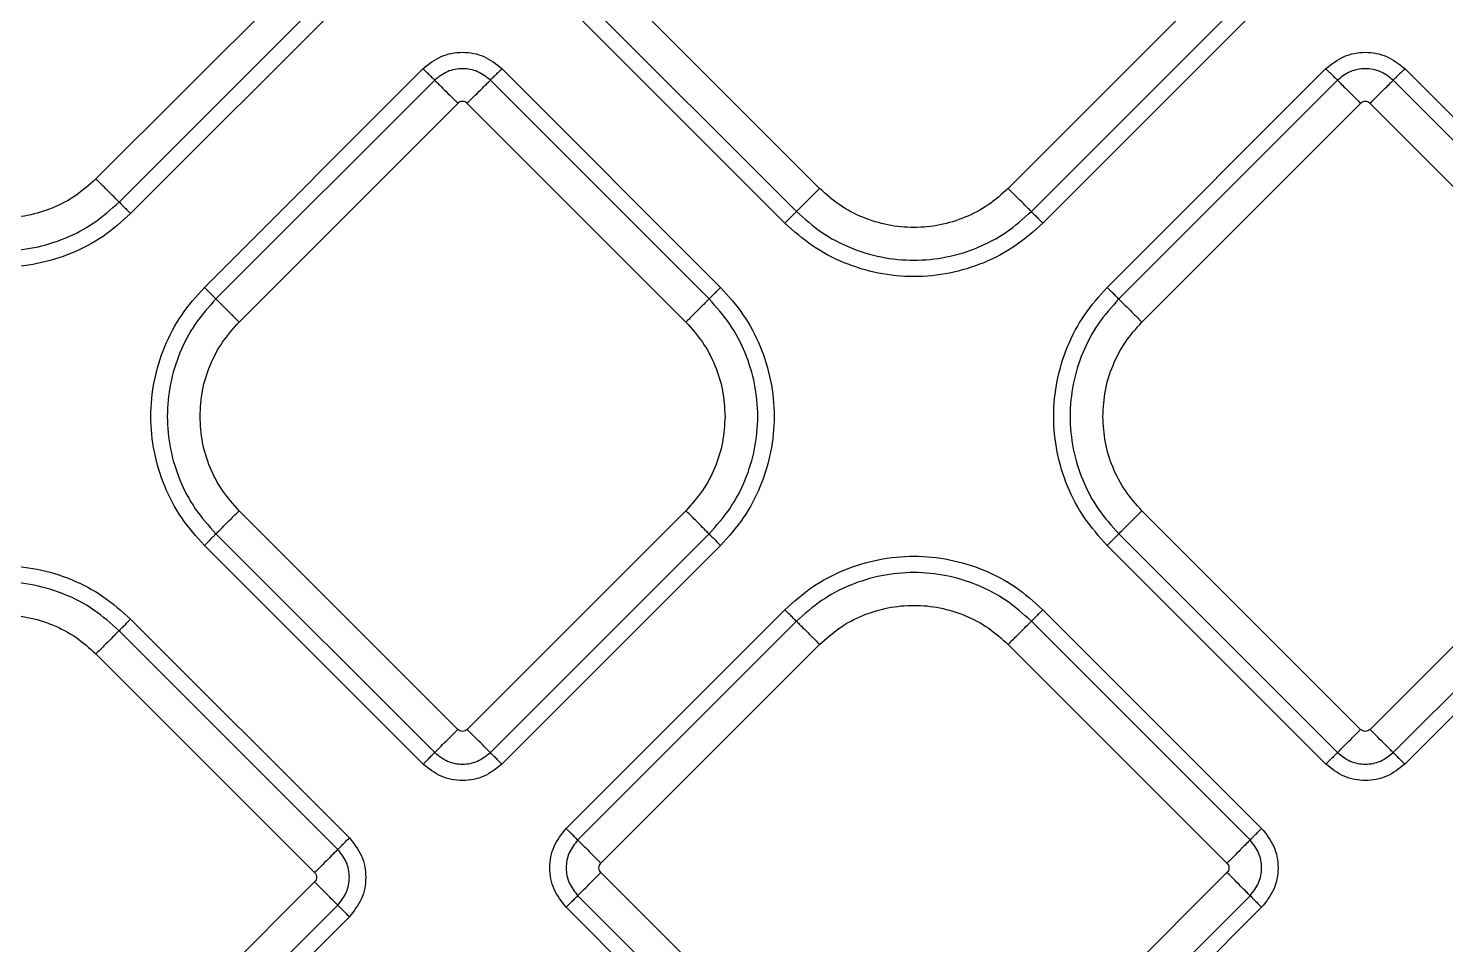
# Model space of a CAD drawing. Extents: x 939 to 1039, y 781 to 934.
# Drawn here: x 968.135 to 972.404, y 837.153 to 839.913 of the extents above; entities that cross this region are included whole.
import ezdxf

# ---------------------------------------------------------------- set-up
doc = ezdxf.new("R2010")
doc.units = 0
doc.header["$MEASUREMENT"] = 0
doc.layers.add('1', color=4, linetype='Continuous')

# ---------------------------------------------------------------- blocks, each defined once
blk = doc.blocks.new('Envoy')
at = {"layer": '1', "color": 3, "linetype": 'Continuous', "lineweight": 25}
for p, q in [((30.3436, 40.9443), (29.6847, 40.2854)), ((31.8646, 40.2569), (31.2057, 40.9158)), ((33.0915, 40.9158), (32.4327, 40.2569)), ((29.7545, 40.2157), (30.4133, 40.8745)), ((30.4481, 40.8397), (29.7893, 40.1809)), ((31.136, 40.846), (31.7949, 40.1872)), ((32.5024, 40.1872), (33.1613, 40.846)), ((31.76, 40.1523), (31.1012, 40.8112)), ((33.1961, 40.8112), (32.5373, 40.1523)), ((30.0114, 39.9588), (30.6702, 40.6176)), ((30.9077, 40.6176), (31.5665, 39.9588)), ((32.7308, 39.9588), (33.3897, 40.6176)), ((33.6271, 40.6176), (34.286, 39.9588)), ((30.7051, 40.5828), (30.0462, 39.924)), ((31.5316, 39.924), (30.8728, 40.5828)), ((33.4245, 40.5828), (32.7657, 39.9239)), ((34.2511, 39.9239), (33.5923, 40.5828)), ((30.1159, 39.8542), (30.7748, 40.5131)), ((30.8031, 40.5131), (31.4619, 39.8542)), ((32.8354, 39.8542), (33.4943, 40.513)), ((33.5225, 40.513), (34.1814, 39.8542)), ((30.7748, 38.6273), (30.1159, 39.2861)), ((31.4619, 39.2861), (30.8031, 38.6273)), ((33.4943, 38.6272), (32.8354, 39.2861)), ((34.1814, 39.2861), (33.5225, 38.6272)), ((30.0462, 39.2164), (30.7051, 38.5575)), ((30.8728, 38.5575), (31.5316, 39.2164)), ((32.7657, 39.2164), (33.4245, 38.5575)), ((33.5923, 38.5575), (34.2511, 39.2164)), ((30.6702, 38.5227), (30.0114, 39.1815)), ((31.5665, 39.1815), (30.9077, 38.5227)), ((33.3897, 38.5227), (32.7308, 39.1815)), ((34.286, 39.1815), (33.6271, 38.5227)), ((31.1012, 38.3292), (31.76, 38.988)), ((32.5373, 38.988), (33.1961, 38.3292)), ((29.7893, 38.9595), (30.4481, 38.3006)), ((31.7949, 38.9531), (31.1361, 38.2943)), ((33.1613, 38.2943), (32.5025, 38.9531)), ((30.4133, 38.2658), (29.7544, 38.9246)), ((29.6847, 38.8549), (30.3435, 38.196)), ((31.2058, 38.2246), (31.8646, 38.8834)), ((32.4327, 38.8834), (33.0916, 38.2246)), ((30.3435, 38.1678), (29.6847, 37.5089)), ((31.8646, 37.5374), (31.2058, 38.1963)), ((33.0916, 38.1963), (32.4327, 37.5374)), ((31.1361, 38.1265), (31.7949, 37.4677)), ((32.5025, 37.4677), (33.1613, 38.1265)), ((29.7544, 37.4392), (30.4133, 38.098)), ((31.76, 37.4329), (31.1012, 38.0917)), ((33.1961, 38.0917), (32.5373, 37.4329)), ((30.4481, 38.0632), (29.7893, 37.4043))]:
    blk.add_line(p, q, dxfattribs=at)
for points, knots in [([(30.6702, 40.6176), (30.6875, 40.6314), (30.7223, 40.6588), (30.7889, 40.6708), (30.8556, 40.6588), (30.8903, 40.6314), (30.9077, 40.6176)], [0, 0, 0, 0, 0.2500705, 0.5000198, 0.7499344, 1, 1, 1, 1]), ([(33.3897, 40.6176), (33.407, 40.6313), (33.4418, 40.6588), (33.5084, 40.6708), (33.5751, 40.6588), (33.6098, 40.6313), (33.6271, 40.6176)], [0, 0, 0, 0, 0.2500705, 0.5000198, 0.7499344, 1, 1, 1, 1]), ([(30.7051, 40.5828), (30.7039, 40.5839), (30.7017, 40.5861), (30.6934, 40.5944), (30.6826, 40.6052), (30.6743, 40.6135), (30.6702, 40.6176)], [0, 0, 0, 0, 0.249993, 0.499986, 0.749992, 1, 1, 1, 1]), ([(30.8728, 40.5828), (30.8605, 40.5925), (30.836, 40.6118), (30.7889, 40.6204), (30.7419, 40.6118), (30.7173, 40.5925), (30.7051, 40.5828)], [0, 0, 0, 0, 0.249859, 0.499988, 0.750123, 1, 1, 1, 1]), ([(30.9077, 40.6176), (30.9035, 40.6135), (30.8952, 40.6052), (30.8844, 40.5944), (30.8761, 40.5861), (30.8739, 40.5839), (30.8728, 40.5828)], [0, 0, 0, 0, 0.249999, 0.500008, 0.750004, 1, 1, 1, 1]), ([(33.4245, 40.5828), (33.4234, 40.5839), (33.4212, 40.5861), (33.4129, 40.5944), (33.4021, 40.6052), (33.3938, 40.6135), (33.3897, 40.6176)], [0, 0, 0, 0, 0.249993, 0.499986, 0.749992, 1, 1, 1, 1]), ([(33.5923, 40.5828), (33.58, 40.5924), (33.5555, 40.6118), (33.5084, 40.6204), (33.4613, 40.6118), (33.4368, 40.5924), (33.4245, 40.5828)], [0, 0, 0, 0, 0.249864, 0.499988, 0.750123, 1, 1, 1, 1]), ([(33.6271, 40.6176), (33.623, 40.6135), (33.6147, 40.6052), (33.6039, 40.5944), (33.5956, 40.5861), (33.5934, 40.5839), (33.5923, 40.5828)], [0, 0, 0, 0, 0.249999, 0.500008, 0.750004, 1, 1, 1, 1]), ([(30.7051, 40.5828), (30.7073, 40.5806), (30.7117, 40.5762), (30.7283, 40.5596), (30.7499, 40.5379), (30.7665, 40.5214), (30.7748, 40.5131)], [0, 0, 0, 0, 0.249995, 0.499999, 0.749998, 1, 1, 1, 1]), ([(30.8031, 40.5131), (30.8113, 40.5214), (30.8279, 40.5379), (30.8495, 40.5596), (30.8661, 40.5762), (30.8706, 40.5806), (30.8728, 40.5828)], [0, 0, 0, 0, 0.249997, 0.499996, 0.750004, 1, 1, 1, 1]), ([(33.4245, 40.5828), (33.4268, 40.5806), (33.4312, 40.5761), (33.4478, 40.5595), (33.4694, 40.5379), (33.486, 40.5213), (33.4943, 40.513)], [0, 0, 0, 0, 0.2499968, 0.5000024, 0.750002, 1, 1, 1, 1]), ([(33.5225, 40.513), (33.5308, 40.5213), (33.5474, 40.5379), (33.569, 40.5595), (33.5856, 40.5761), (33.5901, 40.5806), (33.5923, 40.5828)], [0, 0, 0, 0, 0.249997, 0.499996, 0.750004, 1, 1, 1, 1]), ([(30.8031, 40.5131), (30.801, 40.5147), (30.7968, 40.518), (30.7889, 40.5194), (30.781, 40.518), (30.7768, 40.5147), (30.7748, 40.5131)], [0, 0, 0, 0, 0.2502371, 0.4999972, 0.7497942, 1, 1, 1, 1]), ([(33.5225, 40.513), (33.5205, 40.5147), (33.5163, 40.5179), (33.5084, 40.5194), (33.5005, 40.5179), (33.4963, 40.5147), (33.4943, 40.513)], [0, 0, 0, 0, 0.2502293, 0.4999816, 0.7497707, 1, 1, 1, 1]), ([(29.6847, 40.2854), (29.6651, 40.2679), (29.6258, 40.2328), (29.5553, 40.1961), (29.4796, 40.1729), (29.4007, 40.1652), (29.3218, 40.1729), (29.2461, 40.1961), (29.1756, 40.2328), (29.1363, 40.2679), (29.1166, 40.2854)], [0, 0, 0, 0, 0.124999, 0.249999, 0.374999, 0.499998, 0.625001, 0.749998, 0.874998, 1, 1, 1, 1]), ([(29.7545, 40.2157), (29.7522, 40.2179), (29.7478, 40.2224), (29.7312, 40.239), (29.7096, 40.2606), (29.693, 40.2772), (29.6847, 40.2854)], [0, 0, 0, 0, 0.2499965, 0.4999979, 0.7500024, 1, 1, 1, 1]), ([(31.8646, 40.2569), (31.8563, 40.2486), (31.8397, 40.2321), (31.8181, 40.2104), (31.8015, 40.1938), (31.7971, 40.1894), (31.7949, 40.1872)], [0, 0, 0, 0, 0.249999, 0.499998, 0.750006, 1, 1, 1, 1]), ([(32.4327, 40.2569), (32.4131, 40.2394), (32.3738, 40.2043), (32.3032, 40.1676), (32.2276, 40.1444), (32.1486, 40.1367), (32.0697, 40.1444), (31.994, 40.1676), (31.9235, 40.2043), (31.8842, 40.2394), (31.8646, 40.2569)], [0, 0, 0, 0, 0.125, 0.249999, 0.375, 0.499999, 0.625, 0.750001, 0.875, 1, 1, 1, 1]), ([(32.5024, 40.1872), (32.5002, 40.1894), (32.4958, 40.1938), (32.4792, 40.2104), (32.4575, 40.2321), (32.441, 40.2486), (32.4327, 40.2569)], [0, 0, 0, 0, 0.249994, 0.500002, 0.749995, 1, 1, 1, 1]), ([(29.7893, 40.1809), (29.7624, 40.1569), (29.7087, 40.1089), (29.6122, 40.0586), (29.5086, 40.0269), (29.4007, 40.0164), (29.2927, 40.0269), (29.1892, 40.0586), (29.0927, 40.1089), (29.0389, 40.1569), (29.012, 40.1809)], [0, 0, 0, 0, 0.125, 0.25, 0.374999, 0.499999, 0.625, 0.75, 0.874998, 1, 1, 1, 1]), ([(29.0469, 40.2157), (29.0714, 40.1939), (29.1203, 40.1502), (29.2081, 40.1044), (29.3024, 40.0756), (29.4007, 40.066), (29.499, 40.0756), (29.5932, 40.1044), (29.681, 40.1502), (29.73, 40.1939), (29.7545, 40.2157)], [0, 0, 0, 0, 0.1250017, 0.2500002, 0.375, 0.5000013, 0.6249997, 0.7499995, 0.8750006, 1, 1, 1, 1]), ([(29.7545, 40.2157), (29.7556, 40.2146), (29.7578, 40.2124), (29.7661, 40.2041), (29.7769, 40.1933), (29.7852, 40.185), (29.7893, 40.1809)], [0, 0, 0, 0, 0.249995, 0.499996, 0.749998, 1, 1, 1, 1]), ([(31.76, 40.1523), (31.7641, 40.1565), (31.7724, 40.1648), (31.7832, 40.1756), (31.7915, 40.1839), (31.7938, 40.1861), (31.7949, 40.1872)], [0, 0, 0, 0, 0.249998, 0.500012, 0.750003, 1, 1, 1, 1]), ([(31.7949, 40.1872), (31.8193, 40.1654), (31.8683, 40.1217), (31.9561, 40.0759), (32.0504, 40.0471), (32.1486, 40.0375), (32.2469, 40.0471), (32.3412, 40.0759), (32.429, 40.1217), (32.478, 40.1654), (32.5024, 40.1872)], [0, 0, 0, 0, 0.125, 0.25, 0.375, 0.500001, 0.625, 0.75, 0.875, 1, 1, 1, 1]), ([(32.5024, 40.1872), (32.5035, 40.1861), (32.5058, 40.1839), (32.514, 40.1756), (32.5249, 40.1648), (32.5332, 40.1565), (32.5373, 40.1523)], [0, 0, 0, 0, 0.249997, 0.499988, 0.750002, 1, 1, 1, 1]), ([(32.5373, 40.1523), (32.5104, 40.1284), (32.4566, 40.0804), (32.3602, 40.0301), (32.2566, 39.9984), (32.1486, 39.9878), (32.0407, 39.9984), (31.9371, 40.0301), (31.8406, 40.0804), (31.7869, 40.1284), (31.76, 40.1523)], [0, 0, 0, 0, 0.125, 0.249999, 0.375, 0.499999, 0.625, 0.749999, 0.875, 1, 1, 1, 1]), ([(30.0114, 39.1815), (29.9874, 39.2084), (29.9394, 39.2622), (29.8891, 39.3587), (29.8574, 39.4622), (29.8469, 39.5702), (29.8574, 39.6781), (29.8891, 39.7817), (29.9394, 39.8782), (29.9874, 39.9319), (30.0114, 39.9588)], [0, 0, 0, 0, 0.125001, 0.25, 0.375, 0.5, 0.625, 0.75, 0.874999, 1, 1, 1, 1]), ([(30.0462, 39.924), (30.0244, 39.8995), (29.9807, 39.8505), (29.9349, 39.7627), (29.9061, 39.6685), (29.8965, 39.5702), (29.9061, 39.4719), (29.9349, 39.3776), (29.9807, 39.2898), (30.0244, 39.2409), (30.0462, 39.2164)], [0, 0, 0, 0, 0.124999, 0.25, 0.375, 0.5, 0.625, 0.750001, 0.875001, 1, 1, 1, 1]), ([(30.0462, 39.924), (30.0451, 39.9251), (30.0429, 39.9273), (30.0346, 39.9356), (30.0238, 39.9464), (30.0155, 39.9547), (30.0114, 39.9588)], [0, 0, 0, 0, 0.249998, 0.499992, 0.749999, 1, 1, 1, 1]), ([(30.0462, 39.924), (30.0484, 39.9217), (30.0529, 39.9173), (30.0695, 39.9007), (30.0911, 39.8791), (30.1077, 39.8625), (30.1159, 39.8542)], [0, 0, 0, 0, 0.249993, 0.5, 0.749991, 1, 1, 1, 1]), ([(31.5316, 39.924), (31.5294, 39.9217), (31.525, 39.9173), (31.5084, 39.9007), (31.4867, 39.8791), (31.4702, 39.8625), (31.4619, 39.8542)], [0, 0, 0, 0, 0.249996, 0.500001, 0.75, 1, 1, 1, 1]), ([(31.5316, 39.924), (31.5327, 39.9251), (31.5349, 39.9273), (31.5432, 39.9356), (31.5541, 39.9464), (31.5623, 39.9547), (31.5665, 39.9588)], [0, 0, 0, 0, 0.249993, 0.49999, 0.749992, 1, 1, 1, 1]), ([(31.5316, 39.2164), (31.5535, 39.2409), (31.5971, 39.2898), (31.6429, 39.3776), (31.6718, 39.4719), (31.6814, 39.5702), (31.6718, 39.6685), (31.6429, 39.7627), (31.5971, 39.8505), (31.5535, 39.8995), (31.5316, 39.924)], [0, 0, 0, 0, 0.125, 0.25, 0.375, 0.5, 0.624999, 0.75, 0.874999, 1, 1, 1, 1]), ([(31.5665, 39.9588), (31.5905, 39.9319), (31.6384, 39.8782), (31.6887, 39.7817), (31.7204, 39.6781), (31.731, 39.5702), (31.7204, 39.4622), (31.6887, 39.3587), (31.6384, 39.2622), (31.5905, 39.2084), (31.5665, 39.1815)], [0, 0, 0, 0, 0.124999, 0.25, 0.375, 0.5, 0.625, 0.75, 0.875001, 1, 1, 1, 1]), ([(32.7308, 39.1815), (32.7069, 39.2084), (32.6589, 39.2621), (32.6086, 39.3586), (32.5769, 39.4622), (32.5663, 39.5701), (32.5769, 39.6781), (32.6086, 39.7817), (32.6589, 39.8781), (32.7069, 39.9319), (32.7308, 39.9588)], [0, 0, 0, 0, 0.125, 0.25, 0.375, 0.5, 0.625, 0.75, 0.875, 1, 1, 1, 1]), ([(32.7657, 39.9239), (32.7439, 39.8995), (32.7002, 39.8505), (32.6544, 39.7627), (32.6256, 39.6684), (32.616, 39.5701), (32.6256, 39.4719), (32.6544, 39.3776), (32.7002, 39.2898), (32.7439, 39.2408), (32.7657, 39.2164)], [0, 0, 0, 0, 0.125, 0.25, 0.375, 0.5, 0.625, 0.75, 0.875001, 1, 1, 1, 1]), ([(32.7657, 39.9239), (32.7646, 39.925), (32.7624, 39.9272), (32.7541, 39.9355), (32.7433, 39.9464), (32.735, 39.9547), (32.7308, 39.9588)], [0, 0, 0, 0, 0.2499956, 0.4999872, 0.7500012, 1, 1, 1, 1]), ([(32.7657, 39.9239), (32.7679, 39.9217), (32.7723, 39.9173), (32.7889, 39.9007), (32.8106, 39.879), (32.8272, 39.8625), (32.8354, 39.8542)], [0, 0, 0, 0, 0.249996, 0.500004, 0.750003, 1, 1, 1, 1]), ([(29.9983, 39.5702), (29.9998, 39.5965), (30.0027, 39.6491), (30.0268, 39.7248), (30.0633, 39.7953), (30.0984, 39.8346), (30.1159, 39.8542)], [0, 0, 0, 0, 0.249999, 0.499998, 0.749998, 1, 1, 1, 1]), ([(31.4619, 39.8542), (31.4794, 39.8346), (31.5145, 39.7953), (31.5511, 39.7248), (31.5751, 39.6491), (31.5781, 39.5965), (31.5796, 39.5702)], [0, 0, 0, 0, 0.249999, 0.5, 0.75, 1, 1, 1, 1]), ([(32.7178, 39.5701), (32.7193, 39.5964), (32.7222, 39.6491), (32.7463, 39.7247), (32.7828, 39.7953), (32.8179, 39.8346), (32.8354, 39.8542)], [0, 0, 0, 0, 0.25, 0.5, 0.75, 1, 1, 1, 1]), ([(30.1159, 39.2861), (30.0984, 39.3058), (30.0633, 39.3451), (30.0268, 39.4156), (30.0027, 39.4913), (29.9998, 39.5439), (29.9983, 39.5702)], [0, 0, 0, 0, 0.250002, 0.500002, 0.750001, 1, 1, 1, 1]), ([(31.5796, 39.5702), (31.5781, 39.5439), (31.5751, 39.4913), (31.5511, 39.4156), (31.5145, 39.3451), (31.4794, 39.3058), (31.4619, 39.2861)], [0, 0, 0, 0, 0.25, 0.5, 0.750001, 1, 1, 1, 1]), ([(32.8354, 39.2861), (32.8179, 39.3057), (32.7828, 39.345), (32.7463, 39.4155), (32.7222, 39.4912), (32.7193, 39.5438), (32.7178, 39.5701)], [0, 0, 0, 0, 0.249999, 0.5, 0.75, 1, 1, 1, 1]), ([(30.0462, 39.2164), (30.0484, 39.2186), (30.0529, 39.223), (30.0695, 39.2396), (30.0911, 39.2613), (30.1077, 39.2778), (30.1159, 39.2861)], [0, 0, 0, 0, 0.249993, 0.499999, 0.74999, 1, 1, 1, 1]), ([(31.5316, 39.2164), (31.5294, 39.2186), (31.525, 39.223), (31.5084, 39.2396), (31.4867, 39.2613), (31.4702, 39.2778), (31.4619, 39.2861)], [0, 0, 0, 0, 0.249995, 0.5, 0.75, 1, 1, 1, 1]), ([(32.7657, 39.2164), (32.7679, 39.2186), (32.7723, 39.223), (32.7889, 39.2396), (32.8106, 39.2612), (32.8272, 39.2778), (32.8354, 39.2861)], [0, 0, 0, 0, 0.249994, 0.500002, 0.750001, 1, 1, 1, 1]), ([(30.0462, 39.2164), (30.0451, 39.2153), (30.0429, 39.2131), (30.0346, 39.2048), (30.0238, 39.1939), (30.0155, 39.1857), (30.0114, 39.1815)], [0, 0, 0, 0, 0.25, 0.499993, 0.749999, 1, 1, 1, 1]), ([(31.5316, 39.2164), (31.5327, 39.2153), (31.5349, 39.2131), (31.5432, 39.2048), (31.5541, 39.1939), (31.5623, 39.1857), (31.5665, 39.1815)], [0, 0, 0, 0, 0.249995, 0.499991, 0.749992, 1, 1, 1, 1]), ([(32.7657, 39.2164), (32.7646, 39.2152), (32.7624, 39.213), (32.7541, 39.2047), (32.7433, 39.1939), (32.735, 39.1856), (32.7308, 39.1815)], [0, 0, 0, 0, 0.249997, 0.499988, 0.750002, 1, 1, 1, 1]), ([(31.76, 38.988), (31.7869, 39.012), (31.8407, 39.0599), (31.9372, 39.1102), (32.0407, 39.1419), (32.1487, 39.1525), (32.2566, 39.1419), (32.3602, 39.1102), (32.4567, 39.0599), (32.5104, 39.012), (32.5373, 38.988)], [0, 0, 0, 0, 0.125001, 0.25, 0.374999, 0.5, 0.625001, 0.75, 0.874999, 1, 1, 1, 1]), ([(29.012, 38.9595), (29.0389, 38.9834), (29.0926, 39.0314), (29.1891, 39.0817), (29.2927, 39.1134), (29.4006, 39.124), (29.5086, 39.1134), (29.6122, 39.0817), (29.7086, 39.0314), (29.7624, 38.9834), (29.7893, 38.9595)], [0, 0, 0, 0, 0.1249995, 0.2500003, 0.3749995, 0.5000014, 0.6250005, 0.7499997, 0.8750005, 1, 1, 1, 1]), ([(29.7544, 38.9246), (29.73, 38.9464), (29.681, 38.9901), (29.5932, 39.0359), (29.4989, 39.0647), (29.4006, 39.0743), (29.3024, 39.0647), (29.2081, 39.0359), (29.1203, 38.9901), (29.0713, 38.9464), (29.0469, 38.9246)], [0, 0, 0, 0, 0.124999, 0.25, 0.375, 0.499999, 0.625, 0.75, 0.875001, 1, 1, 1, 1]), ([(32.5025, 38.9531), (32.478, 38.9749), (32.429, 39.0186), (32.3412, 39.0644), (32.247, 39.0932), (32.1487, 39.1029), (32.0504, 39.0932), (31.9561, 39.0644), (31.8683, 39.0186), (31.8194, 38.9749), (31.7949, 38.9531)], [0, 0, 0, 0, 0.125, 0.25, 0.375, 0.5, 0.625, 0.75, 0.875, 1, 1, 1, 1]), ([(31.7949, 38.9531), (31.7938, 38.9542), (31.7916, 38.9564), (31.7833, 38.9647), (31.7724, 38.9756), (31.7642, 38.9838), (31.76, 38.988)], [0, 0, 0, 0, 0.249993, 0.49999, 0.749992, 1, 1, 1, 1]), ([(31.8646, 38.8834), (31.8843, 38.9009), (31.9236, 38.936), (31.9941, 38.9727), (32.0698, 38.9959), (32.1487, 39.0036), (32.2276, 38.9959), (32.3033, 38.9727), (32.3738, 38.936), (32.4131, 38.9009), (32.4327, 38.8834)], [0, 0, 0, 0, 0.125001, 0.25, 0.374999, 0.5, 0.625001, 0.75, 0.874999, 1, 1, 1, 1]), ([(32.5373, 38.988), (32.5332, 38.9838), (32.5249, 38.9756), (32.5141, 38.9647), (32.5058, 38.9564), (32.5036, 38.9542), (32.5025, 38.9531)], [0, 0, 0, 0, 0.250008, 0.50001, 0.750007, 1, 1, 1, 1]), ([(29.1166, 38.8549), (29.1362, 38.8724), (29.1755, 38.9075), (29.246, 38.9442), (29.3217, 38.9674), (29.4006, 38.9751), (29.4796, 38.9674), (29.5552, 38.9442), (29.6258, 38.9075), (29.6651, 38.8724), (29.6847, 38.8549)], [0, 0, 0, 0, 0.125, 0.249999, 0.374999, 0.500002, 0.625001, 0.750001, 0.875, 1, 1, 1, 1]), ([(29.7544, 38.9246), (29.7555, 38.9257), (29.7578, 38.9279), (29.766, 38.9362), (29.7769, 38.947), (29.7852, 38.9553), (29.7893, 38.9595)], [0, 0, 0, 0, 0.249994, 0.499983, 0.749999, 1, 1, 1, 1]), ([(31.7949, 38.9531), (31.7971, 38.9509), (31.8015, 38.9465), (31.8181, 38.9299), (31.8398, 38.9082), (31.8563, 38.8917), (31.8646, 38.8834)], [0, 0, 0, 0, 0.249996, 0.500001, 0.75, 1, 1, 1, 1]), ([(32.4327, 38.8834), (32.441, 38.8917), (32.4576, 38.9082), (32.4792, 38.9299), (32.4958, 38.9465), (32.5003, 38.9509), (32.5025, 38.9531)], [0, 0, 0, 0, 0.25, 0.499999, 0.750004, 1, 1, 1, 1]), ([(29.7544, 38.9246), (29.7522, 38.9224), (29.7478, 38.918), (29.7312, 38.9014), (29.7095, 38.8797), (29.693, 38.8632), (29.6847, 38.8549)], [0, 0, 0, 0, 0.249996, 0.500007, 0.749999, 1, 1, 1, 1]), ([(30.7051, 38.5575), (30.7073, 38.5598), (30.7117, 38.5642), (30.7283, 38.5808), (30.7499, 38.6024), (30.7665, 38.619), (30.7748, 38.6273)], [0, 0, 0, 0, 0.249994, 0.499997, 0.749995, 1, 1, 1, 1]), ([(30.8031, 38.6273), (30.801, 38.6256), (30.7968, 38.6224), (30.7889, 38.6209), (30.781, 38.6224), (30.7768, 38.6256), (30.7748, 38.6273)], [0, 0, 0, 0, 0.250242, 0.499997, 0.749789, 1, 1, 1, 1]), ([(30.8728, 38.5575), (30.8706, 38.5598), (30.8661, 38.5642), (30.8495, 38.5808), (30.8279, 38.6024), (30.8113, 38.619), (30.8031, 38.6273)], [0, 0, 0, 0, 0.249994, 0.500002, 0.750001, 1, 1, 1, 1]), ([(33.4245, 38.5575), (33.4268, 38.5597), (33.4312, 38.5642), (33.4478, 38.5808), (33.4694, 38.6024), (33.486, 38.619), (33.4943, 38.6272)], [0, 0, 0, 0, 0.249995, 0.5, 0.75, 1, 1, 1, 1]), ([(33.5225, 38.6272), (33.5205, 38.6256), (33.5163, 38.6223), (33.5084, 38.6209), (33.5005, 38.6223), (33.4963, 38.6256), (33.4943, 38.6272)], [0, 0, 0, 0, 0.250234, 0.499982, 0.749766, 1, 1, 1, 1]), ([(33.5923, 38.5575), (33.5901, 38.5597), (33.5856, 38.5642), (33.569, 38.5808), (33.5474, 38.6024), (33.5308, 38.619), (33.5225, 38.6272)], [0, 0, 0, 0, 0.249994, 0.500002, 0.750001, 1, 1, 1, 1]), ([(30.7051, 38.5575), (30.7039, 38.5564), (30.7017, 38.5542), (30.6934, 38.5459), (30.6826, 38.5351), (30.6743, 38.5268), (30.6702, 38.5227)], [0, 0, 0, 0, 0.249996, 0.49999, 0.749997, 1, 1, 1, 1]), ([(30.7051, 38.5575), (30.7173, 38.5479), (30.7419, 38.5285), (30.7889, 38.5199), (30.836, 38.5285), (30.8605, 38.5479), (30.8728, 38.5575)], [0, 0, 0, 0, 0.24986, 0.499982, 0.750123, 1, 1, 1, 1]), ([(30.8728, 38.5575), (30.8739, 38.5564), (30.8761, 38.5542), (30.8844, 38.5459), (30.8952, 38.5351), (30.9035, 38.5268), (30.9077, 38.5227)], [0, 0, 0, 0, 0.249999, 0.499996, 0.750006, 1, 1, 1, 1]), ([(33.4245, 38.5575), (33.4234, 38.5564), (33.4212, 38.5542), (33.4129, 38.5459), (33.4021, 38.5351), (33.3938, 38.5268), (33.3897, 38.5227)], [0, 0, 0, 0, 0.249993, 0.499986, 0.749998, 1, 1, 1, 1]), ([(33.4245, 38.5575), (33.4368, 38.5479), (33.4613, 38.5285), (33.5084, 38.5199), (33.5555, 38.5285), (33.58, 38.5479), (33.5923, 38.5575)], [0, 0, 0, 0, 0.24986, 0.499982, 0.750123, 1, 1, 1, 1]), ([(33.5923, 38.5575), (33.5934, 38.5564), (33.5956, 38.5542), (33.6039, 38.5459), (33.6147, 38.5351), (33.623, 38.5268), (33.6271, 38.5227)], [0, 0, 0, 0, 0.249996, 0.499992, 0.750007, 1, 1, 1, 1]), ([(30.9077, 38.5227), (30.8903, 38.509), (30.8556, 38.4815), (30.7889, 38.4695), (30.7223, 38.4815), (30.6875, 38.509), (30.6702, 38.5227)], [0, 0, 0, 0, 0.250072, 0.500016, 0.74993, 1, 1, 1, 1]), ([(33.6271, 38.5227), (33.6098, 38.509), (33.575, 38.4815), (33.5084, 38.4695), (33.4418, 38.4815), (33.407, 38.509), (33.3897, 38.5227)], [0, 0, 0, 0, 0.250072, 0.500016, 0.74993, 1, 1, 1, 1]), ([(30.4133, 38.2658), (30.4144, 38.2669), (30.4166, 38.2691), (30.4249, 38.2774), (30.4357, 38.2882), (30.444, 38.2965), (30.4481, 38.3006)], [0, 0, 0, 0, 0.249992, 0.499994, 0.749997, 1, 1, 1, 1]), ([(30.4481, 38.3006), (30.4618, 38.2833), (30.4893, 38.2485), (30.5013, 38.1819), (30.4893, 38.1153), (30.4618, 38.0805), (30.4481, 38.0632)], [0, 0, 0, 0, 0.250069, 0.500017, 0.749935, 1, 1, 1, 1]), ([(31.1012, 38.0917), (31.0875, 38.109), (31.06, 38.1438), (31.048, 38.2104), (31.06, 38.2771), (31.0875, 38.3118), (31.1012, 38.3292)], [0, 0, 0, 0, 0.250071, 0.500016, 0.749934, 1, 1, 1, 1]), ([(31.1361, 38.2943), (31.1349, 38.2954), (31.1327, 38.2976), (31.1244, 38.3059), (31.1136, 38.3167), (31.1053, 38.325), (31.1012, 38.3292)], [0, 0, 0, 0, 0.249994, 0.499991, 0.749997, 1, 1, 1, 1]), ([(33.1613, 38.2943), (33.1624, 38.2954), (33.1646, 38.2976), (33.1729, 38.3059), (33.1837, 38.3167), (33.192, 38.325), (33.1961, 38.3292)], [0, 0, 0, 0, 0.249994, 0.499991, 0.749997, 1, 1, 1, 1]), ([(33.1961, 38.3292), (33.2099, 38.3118), (33.2373, 38.2771), (33.2494, 38.2104), (33.2373, 38.1438), (33.2099, 38.109), (33.1961, 38.0917)], [0, 0, 0, 0, 0.250071, 0.500018, 0.749934, 1, 1, 1, 1]), ([(30.4133, 38.2658), (30.4111, 38.2636), (30.4066, 38.2591), (30.39, 38.2425), (30.3684, 38.2209), (30.3518, 38.2043), (30.3435, 38.196)], [0, 0, 0, 0, 0.249996, 0.500007, 0.749999, 1, 1, 1, 1]), ([(30.4133, 38.098), (30.4229, 38.1103), (30.4423, 38.1348), (30.4509, 38.1819), (30.4423, 38.229), (30.4229, 38.2535), (30.4133, 38.2658)], [0, 0, 0, 0, 0.24986, 0.499987, 0.750124, 1, 1, 1, 1]), ([(31.1361, 38.2943), (31.1264, 38.282), (31.107, 38.2575), (31.0984, 38.2104), (31.107, 38.1634), (31.1264, 38.1388), (31.1361, 38.1265)], [0, 0, 0, 0, 0.24986, 0.499984, 0.750124, 1, 1, 1, 1]), ([(31.1361, 38.2943), (31.1383, 38.2921), (31.1427, 38.2876), (31.1593, 38.271), (31.1809, 38.2494), (31.1975, 38.2328), (31.2058, 38.2246)], [0, 0, 0, 0, 0.249994, 0.500002, 0.750001, 1, 1, 1, 1]), ([(33.1613, 38.2943), (33.1591, 38.2921), (33.1547, 38.2876), (33.1381, 38.271), (33.1164, 38.2494), (33.0999, 38.2328), (33.0916, 38.2246)], [0, 0, 0, 0, 0.249994, 0.500002, 0.750001, 1, 1, 1, 1]), ([(33.1613, 38.1265), (33.171, 38.1388), (33.1903, 38.1634), (33.1989, 38.2104), (33.1903, 38.2575), (33.171, 38.282), (33.1613, 38.2943)], [0, 0, 0, 0, 0.24986, 0.499987, 0.750127, 1, 1, 1, 1]), ([(31.2058, 38.1963), (31.2041, 38.1983), (31.2009, 38.2025), (31.1994, 38.2104), (31.2009, 38.2183), (31.2041, 38.2225), (31.2058, 38.2246)], [0, 0, 0, 0, 0.25024, 0.500008, 0.749775, 1, 1, 1, 1]), ([(33.0916, 38.2246), (33.0932, 38.2225), (33.0965, 38.2183), (33.0979, 38.2104), (33.0965, 38.2025), (33.0932, 38.1983), (33.0916, 38.1963)], [0, 0, 0, 0, 0.250225, 0.499992, 0.74976, 1, 1, 1, 1]), ([(30.3435, 38.196), (30.3452, 38.194), (30.3484, 38.1898), (30.3499, 38.1819), (30.3484, 38.174), (30.3452, 38.1698), (30.3435, 38.1678)], [0, 0, 0, 0, 0.2502268, 0.5000092, 0.7497732, 1, 1, 1, 1]), ([(30.4133, 38.098), (30.4111, 38.1003), (30.4066, 38.1047), (30.39, 38.1213), (30.3684, 38.1429), (30.3518, 38.1595), (30.3435, 38.1678)], [0, 0, 0, 0, 0.249996, 0.500007, 0.749999, 1, 1, 1, 1]), ([(31.1361, 38.1265), (31.1383, 38.1288), (31.1427, 38.1332), (31.1593, 38.1498), (31.1809, 38.1714), (31.1975, 38.188), (31.2058, 38.1963)], [0, 0, 0, 0, 0.249996, 0.500004, 0.750003, 1, 1, 1, 1]), ([(33.1613, 38.1265), (33.1591, 38.1288), (33.1547, 38.1332), (33.1381, 38.1498), (33.1164, 38.1714), (33.0999, 38.188), (33.0916, 38.1963)], [0, 0, 0, 0, 0.249996, 0.500004, 0.750003, 1, 1, 1, 1]), ([(31.1361, 38.1265), (31.1349, 38.1254), (31.1327, 38.1232), (31.1244, 38.1149), (31.1136, 38.1041), (31.1053, 38.0958), (31.1012, 38.0917)], [0, 0, 0, 0, 0.249992, 0.499994, 0.749997, 1, 1, 1, 1]), ([(33.1613, 38.1265), (33.1624, 38.1254), (33.1646, 38.1232), (33.1729, 38.1149), (33.1837, 38.1041), (33.192, 38.0958), (33.1961, 38.0917)], [0, 0, 0, 0, 0.249992, 0.499994, 0.749997, 1, 1, 1, 1]), ([(30.4133, 38.098), (30.4144, 38.0969), (30.4166, 38.0947), (30.4249, 38.0864), (30.4357, 38.0756), (30.444, 38.0673), (30.4481, 38.0632)], [0, 0, 0, 0, 0.249995, 0.499993, 0.749996, 1, 1, 1, 1])]:
    blk.add_open_spline(points, degree=3, knots=knots, dxfattribs=at)

msp = doc.modelspace()

# ---------------------------------------------------------------- block references
at = {"layer": '1'}
msp.add_blockref('Envoy', (938.6538, 799.1744), dxfattribs=at)

doc.saveas('drawing.dxf')
